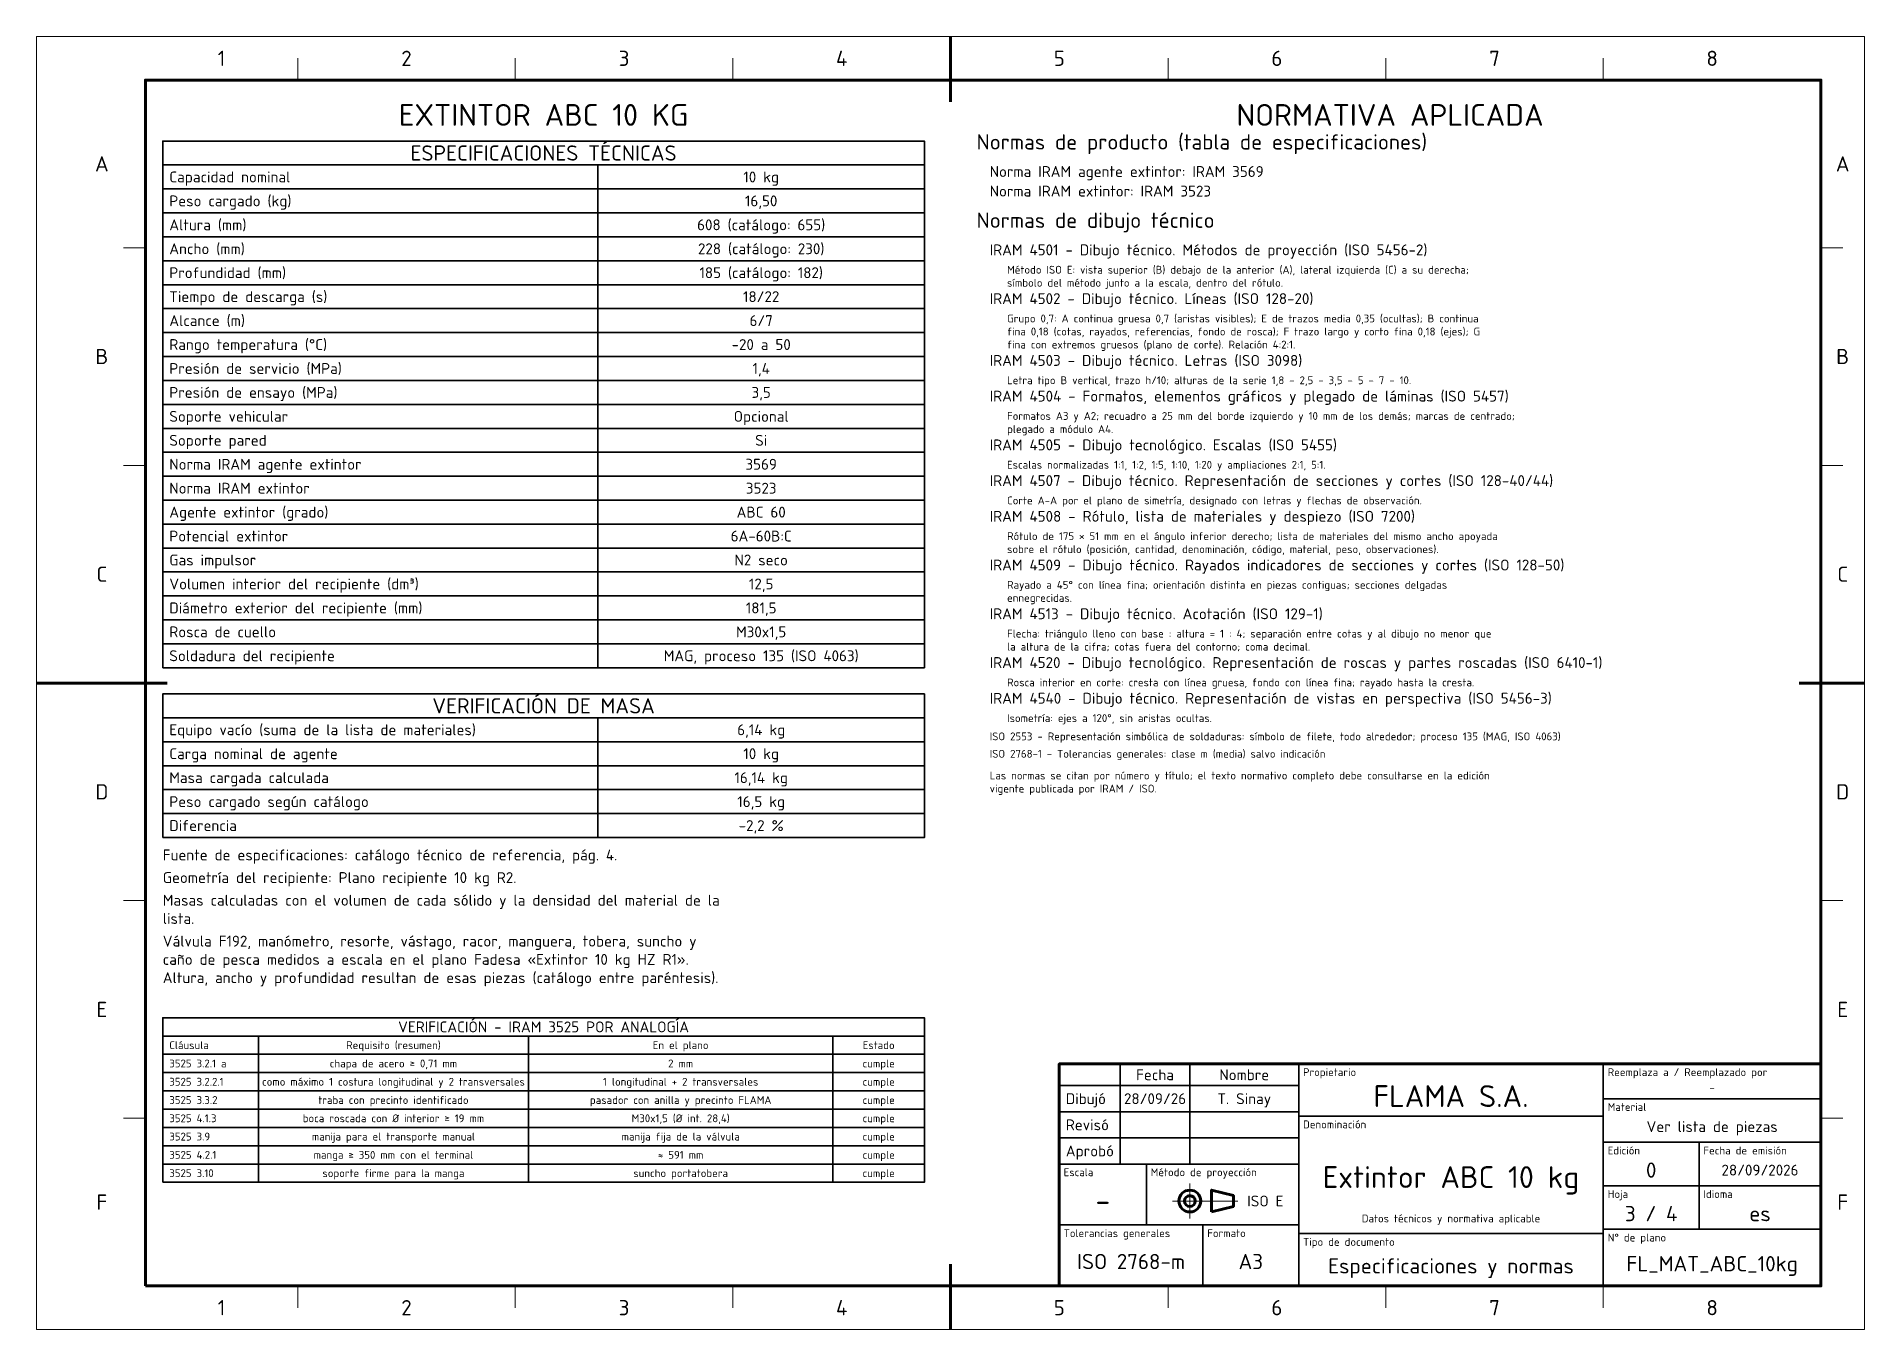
# Paper-space layout 'Hoja3_Especificaciones' of a CAD drawing. Header units: millimetres. Extents: x 0 to 420, y 0 to 297.
# The model-space entities are those that its viewports show. They can reach past a viewport. Long polylines and large blocks are cut down to what shows.
import ezdxf
from ezdxf.enums import TextEntityAlignment as Align

# ---------------------------------------------------------------- set-up
doc = ezdxf.new("R2010")
doc.units = ezdxf.units.MM
doc.linetypes.add('IRAM-F-TRAZO-PUNTO', pattern=[20, 15, -2, 1, -2])
for name, color, linetype, lineweight in [('01-VISIBLE', 7, 'CONTINUOUS', 70), ('03-EJE', 1, 'IRAM-F-TRAZO-PUNTO', 18), ('06-TEXTO', 7, 'CONTINUOUS', 25), ('07-RECUADRO', 7, 'CONTINUOUS', 70), ('08-FINA', 5, 'CONTINUOUS', 18), ('10-ROTULO', 7, 'CONTINUOUS', 35), ('11-TEXTO-ROTULO', 7, 'CONTINUOUS', 25)]:
    doc.layers.add(name, color=color, linetype=linetype, lineweight=lineweight)
doc.styles.add('ISO3098', font='isocpeur.ttf')

msp = doc.modelspace()

# ---------------------------------------------------------------- linework, layer by layer
at = {"layer": '01-VISIBLE'}
msp.add_lwpolyline([(1404, 27), (1409, 28.25), (1409, 30.75), (1404, 32)], close=True, dxfattribs=at)
for radius in [2.5, 1.25]:
    msp.add_circle((1399, 29.5), radius, dxfattribs=at)
at = {"layer": '03-EJE'}
for p, q in [((1395, 29.5), (1410.5, 29.5)), ((1399, 25.5), (1399, 33.5))]:
    msp.add_line(p, q, dxfattribs=at)
at = {"layer": '07-RECUADRO'}
for p, q in [((1344, 297), (1344, 282)), ((1134, 148.5), (1164, 148.5)), ((1554, 148.5), (1539, 148.5)), ((1344, 0), (1344, 15))]:
    msp.add_line(p, q, dxfattribs=at)
for points in [[(1159, 10), (1544, 10), (1544, 287), (1159, 287)], [(1369, 10), (1544, 10), (1544, 61), (1369, 61)]]:
    msp.add_lwpolyline(points, close=True, dxfattribs=at)
at = {"layer": '08-FINA'}
for p, q in [((1194, 287), (1194, 292)), ((1244, 287), (1244, 292)), ((1294, 287), (1294, 292)), ((1394, 287), (1394, 292)), ((1444, 287), (1444, 292)), ((1494, 287), (1494, 292)), ((1159, 248.5), (1154, 248.5)), ((1544, 248.5), (1549, 248.5)), ((1159, 198.5), (1154, 198.5)), ((1544, 198.5), (1549, 198.5)), ((1159, 98.5), (1154, 98.5)), ((1544, 98.5), (1549, 98.5)), ((1159, 48.5), (1154, 48.5)), ((1544, 48.5), (1549, 48.5)), ((1194, 10), (1194, 5)), ((1244, 10), (1244, 5)), ((1294, 10), (1294, 5)), ((1394, 10), (1394, 5)), ((1444, 10), (1444, 5)), ((1494, 10), (1494, 5))]:
    msp.add_line(p, q, dxfattribs=at)
msp.add_lwpolyline([(1134, 0), (1554, 0), (1554, 297), (1134, 297)], close=True, dxfattribs=at)
at = {"layer": '10-ROTULO'}
for points in [[(1163, 267.5), (1338, 267.5), (1338, 273), (1163, 273)], [(1163, 262), (1263, 262), (1263, 267.5), (1163, 267.5)], [(1263, 262), (1338, 262), (1338, 267.5), (1263, 267.5)], [(1163, 256.5), (1263, 256.5), (1263, 262), (1163, 262)], [(1263, 256.5), (1338, 256.5), (1338, 262), (1263, 262)], [(1163, 251), (1263, 251), (1263, 256.5), (1163, 256.5)], [(1263, 251), (1338, 251), (1338, 256.5), (1263, 256.5)], [(1163, 245.5), (1263, 245.5), (1263, 251), (1163, 251)], [(1263, 245.5), (1338, 245.5), (1338, 251), (1263, 251)], [(1163, 240), (1263, 240), (1263, 245.5), (1163, 245.5)], [(1263, 240), (1338, 240), (1338, 245.5), (1263, 245.5)], [(1163, 234.5), (1263, 234.5), (1263, 240), (1163, 240)], [(1263, 234.5), (1338, 234.5), (1338, 240), (1263, 240)], [(1163, 229), (1263, 229), (1263, 234.5), (1163, 234.5)], [(1263, 229), (1338, 229), (1338, 234.5), (1263, 234.5)], [(1163, 223.5), (1263, 223.5), (1263, 229), (1163, 229)], [(1263, 223.5), (1338, 223.5), (1338, 229), (1263, 229)], [(1163, 218), (1263, 218), (1263, 223.5), (1163, 223.5)], [(1263, 218), (1338, 218), (1338, 223.5), (1263, 223.5)], [(1163, 212.5), (1263, 212.5), (1263, 218), (1163, 218)], [(1263, 212.5), (1338, 212.5), (1338, 218), (1263, 218)], [(1163, 207), (1263, 207), (1263, 212.5), (1163, 212.5)], [(1263, 207), (1338, 207), (1338, 212.5), (1263, 212.5)], [(1163, 201.5), (1263, 201.5), (1263, 207), (1163, 207)], [(1263, 201.5), (1338, 201.5), (1338, 207), (1263, 207)], [(1163, 196), (1263, 196), (1263, 201.5), (1163, 201.5)], [(1263, 196), (1338, 196), (1338, 201.5), (1263, 201.5)], [(1163, 190.5), (1263, 190.5), (1263, 196), (1163, 196)], [(1263, 190.5), (1338, 190.5), (1338, 196), (1263, 196)], [(1163, 185), (1263, 185), (1263, 190.5), (1163, 190.5)], [(1263, 185), (1338, 185), (1338, 190.5), (1263, 190.5)], [(1163, 179.5), (1263, 179.5), (1263, 185), (1163, 185)], [(1263, 179.5), (1338, 179.5), (1338, 185), (1263, 185)], [(1163, 174), (1263, 174), (1263, 179.5), (1163, 179.5)], [(1263, 174), (1338, 174), (1338, 179.5), (1263, 179.5)], [(1163, 168.5), (1263, 168.5), (1263, 174), (1163, 174)], [(1263, 168.5), (1338, 168.5), (1338, 174), (1263, 174)], [(1163, 163), (1263, 163), (1263, 168.5), (1163, 168.5)], [(1263, 163), (1338, 163), (1338, 168.5), (1263, 168.5)], [(1163, 157.5), (1263, 157.5), (1263, 163), (1163, 163)], [(1263, 157.5), (1338, 157.5), (1338, 163), (1263, 163)], [(1163, 152), (1263, 152), (1263, 157.5), (1163, 157.5)], [(1263, 152), (1338, 152), (1338, 157.5), (1263, 157.5)], [(1163, 140.5), (1338, 140.5), (1338, 146), (1163, 146)], [(1163, 135), (1263, 135), (1263, 140.5), (1163, 140.5)], [(1263, 135), (1338, 135), (1338, 140.5), (1263, 140.5)], [(1163, 129.5), (1263, 129.5), (1263, 135), (1163, 135)], [(1263, 129.5), (1338, 129.5), (1338, 135), (1263, 135)], [(1163, 124), (1263, 124), (1263, 129.5), (1163, 129.5)], [(1263, 124), (1338, 124), (1338, 129.5), (1263, 129.5)], [(1163, 118.5), (1263, 118.5), (1263, 124), (1163, 124)], [(1263, 118.5), (1338, 118.5), (1338, 124), (1263, 124)], [(1163, 113), (1263, 113), (1263, 118.5), (1163, 118.5)], [(1263, 113), (1338, 113), (1338, 118.5), (1263, 118.5)], [(1163, 67.4), (1338, 67.4), (1338, 71.6), (1163, 71.6)], [(1163, 63.2), (1185, 63.2), (1185, 67.4), (1163, 67.4)], [(1185, 63.2), (1247, 63.2), (1247, 67.4), (1185, 67.4)], [(1247, 63.2), (1317, 63.2), (1317, 67.4), (1247, 67.4)], [(1317, 63.2), (1338, 63.2), (1338, 67.4), (1317, 67.4)], [(1163, 59), (1185, 59), (1185, 63.2), (1163, 63.2)], [(1185, 59), (1247, 59), (1247, 63.2), (1185, 63.2)], [(1247, 59), (1317, 59), (1317, 63.2), (1247, 63.2)], [(1317, 59), (1338, 59), (1338, 63.2), (1317, 63.2)], [(1163, 54.8), (1185, 54.8), (1185, 59), (1163, 59)], [(1185, 54.8), (1247, 54.8), (1247, 59), (1185, 59)], [(1247, 54.8), (1317, 54.8), (1317, 59), (1247, 59)], [(1317, 54.8), (1338, 54.8), (1338, 59), (1317, 59)], [(1369, 56), (1383, 56), (1383, 61), (1369, 61)], [(1383, 56), (1399, 56), (1399, 61), (1383, 61)], [(1399, 56), (1424, 56), (1424, 61), (1399, 61)], [(1424, 49), (1494, 49), (1494, 61), (1424, 61)], [(1494, 53), (1544, 53), (1544, 61), (1494, 61)], [(1163, 50.6), (1185, 50.6), (1185, 54.8), (1163, 54.8)], [(1185, 50.6), (1247, 50.6), (1247, 54.8), (1185, 54.8)], [(1247, 50.6), (1317, 50.6), (1317, 54.8), (1247, 54.8)], [(1317, 50.6), (1338, 50.6), (1338, 54.8), (1317, 54.8)], [(1369, 50), (1383, 50), (1383, 56), (1369, 56)], [(1383, 50), (1399, 50), (1399, 56), (1383, 56)], [(1399, 50), (1424, 50), (1424, 56), (1399, 56)], [(1163, 46.4), (1185, 46.4), (1185, 50.6), (1163, 50.6)], [(1185, 46.4), (1247, 46.4), (1247, 50.6), (1185, 50.6)], [(1247, 46.4), (1317, 46.4), (1317, 50.6), (1247, 50.6)], [(1317, 46.4), (1338, 46.4), (1338, 50.6), (1317, 50.6)], [(1494, 43), (1544, 43), (1544, 53), (1494, 53)], [(1163, 42.2), (1185, 42.2), (1185, 46.4), (1163, 46.4)], [(1185, 42.2), (1247, 42.2), (1247, 46.4), (1185, 46.4)], [(1247, 42.2), (1317, 42.2), (1317, 46.4), (1247, 46.4)], [(1317, 42.2), (1338, 42.2), (1338, 46.4), (1317, 46.4)], [(1369, 44), (1383, 44), (1383, 50), (1369, 50)], [(1383, 44), (1399, 44), (1399, 50), (1383, 50)], [(1399, 44), (1424, 44), (1424, 50), (1399, 50)], [(1424, 22), (1494, 22), (1494, 49), (1424, 49)], [(1163, 38), (1185, 38), (1185, 42.2), (1163, 42.2)], [(1185, 38), (1247, 38), (1247, 42.2), (1185, 42.2)], [(1247, 38), (1317, 38), (1317, 42.2), (1247, 42.2)], [(1317, 38), (1338, 38), (1338, 42.2), (1317, 42.2)], [(1369, 38), (1383, 38), (1383, 44), (1369, 44)], [(1383, 38), (1399, 38), (1399, 44), (1383, 44)], [(1399, 38), (1424, 38), (1424, 44), (1399, 44)], [(1494, 33), (1516, 33), (1516, 43), (1494, 43)], [(1516, 33), (1544, 33), (1544, 43), (1516, 43)], [(1163, 33.8), (1185, 33.8), (1185, 38), (1163, 38)], [(1185, 33.8), (1247, 33.8), (1247, 38), (1185, 38)], [(1247, 33.8), (1317, 33.8), (1317, 38), (1247, 38)], [(1317, 33.8), (1338, 33.8), (1338, 38), (1317, 38)], [(1369, 24), (1389, 24), (1389, 38), (1369, 38)], [(1389, 24), (1424, 24), (1424, 38), (1389, 38)], [(1494, 23), (1516, 23), (1516, 33), (1494, 33)], [(1516, 23), (1544, 23), (1544, 33), (1516, 33)], [(1369, 10), (1402, 10), (1402, 24), (1369, 24)], [(1402, 10), (1424, 10), (1424, 24), (1402, 24)], [(1424, 10), (1494, 10), (1494, 22), (1424, 22)], [(1494, 10), (1544, 10), (1544, 23), (1494, 23)]]:
    msp.add_lwpolyline(points, close=True, dxfattribs=at)

# ---------------------------------------------------------------- texts
at = {"layer": '06-TEXTO', "style": 'ISO3098'}
for s, height, p in [('1', 3.5, (1176.5, 292)), ('2', 3.5, (1219, 292)), ('3', 3.5, (1269, 292)), ('4', 3.5, (1319, 292)), ('5', 3.5, (1369, 292)), ('6', 3.5, (1419, 292)), ('7', 3.5, (1469, 292)), ('8', 3.5, (1519, 292)), ('EXTINTOR ABC 10 KG', 5, (1250.5, 279)), ('NORMATIVA APLICADA', 5, (1445, 279)), ('ESPECIFICACIONES TÉCNICAS', 3.5, (1250.5, 270.25)), ('A', 3.5, (1149, 267.75)), ('A', 3.5, (1549, 267.75)), ('10 kg', 2.5, (1300.5, 264.75)), ('16,50', 2.5, (1300.5, 259.25)), ('608 (catálogo: 655)', 2.5, (1300.5, 253.75)), ('228 (catálogo: 230)', 2.5, (1300.5, 248.25)), ('185 (catálogo: 182)', 2.5, (1300.5, 242.75)), ('18/22', 2.5, (1300.5, 237.25)), ('6/7', 2.5, (1300.5, 231.75)), ('-20 a 50', 2.5, (1300.5, 226.25)), ('B', 3.5, (1149, 223.5)), ('B', 3.5, (1549, 223.5)), ('1,4', 2.5, (1300.5, 220.75)), ('3,5', 2.5, (1300.5, 215.25)), ('Opcional', 2.5, (1300.5, 209.75)), ('Si', 2.5, (1300.5, 204.25)), ('3569', 2.5, (1300.5, 198.75)), ('3523', 2.5, (1300.5, 193.25)), ('ABC 60', 2.5, (1300.5, 187.75)), ('6A-60B:C', 2.5, (1300.5, 182.25)), ('N2 seco', 2.5, (1300.5, 176.75)), ('C', 3.5, (1149, 173.5)), ('12,5', 2.5, (1300.5, 171.25)), ('C', 3.5, (1549, 173.5)), ('181,5', 2.5, (1300.5, 165.75)), ('M30x1,5', 2.5, (1300.5, 160.25)), ('MAG, proceso 135 (ISO 4063)', 2.5, (1300.5, 154.75)), ('VERIFICACIÓN DE MASA', 3.5, (1250.5, 143.25)), ('6,14 kg', 2.5, (1300.5, 137.75)), ('10 kg', 2.5, (1300.5, 132.25)), ('16,14 kg', 2.5, (1300.5, 126.75)), ('D', 3.5, (1149, 123.5)), ('16,5 kg', 2.5, (1300.5, 121.25)), ('D', 3.5, (1549, 123.5)), ('-2,2 %', 2.5, (1300.5, 115.75)), ('E', 3.5, (1149, 73.5)), ('VERIFICACIÓN - IRAM 3525 POR ANALOGÍA', 2.5, (1250.5, 69.5)), ('E', 3.5, (1549, 73.5)), ('Requisito (resumen)', 1.8, (1216, 65.3)), ('En el plano', 1.8, (1282, 65.3)), ('Estado', 1.8, (1327.5, 65.3)), ('chapa de acero ≥ 0,71 mm', 1.8, (1216, 61.1)), ('2 mm', 1.8, (1282, 61.1)), ('cumple', 1.8, (1327.5, 61.1)), ('como máximo 1 costura longitudinal y 2 transversales', 1.8, (1216, 56.9)), ('1 longitudinal + 2 transversales', 1.8, (1282, 56.9)), ('cumple', 1.8, (1327.5, 56.9)), ('traba con precinto identificado', 1.8, (1216, 52.7)), ('pasador con anilla y precinto FLAMA', 1.8, (1282, 52.7)), ('cumple', 1.8, (1327.5, 52.7)), ('boca roscada con Ø interior ≥ 19 mm', 1.8, (1216, 48.5)), ('M30x1,5 (Ø int. 28,4)', 1.8, (1282, 48.5)), ('cumple', 1.8, (1327.5, 48.5)), ('manija para el transporte manual', 1.8, (1216, 44.3)), ('manija fija de la válvula', 1.8, (1282, 44.3)), ('cumple', 1.8, (1327.5, 44.3)), ('manga ≥ 350 mm con el terminal', 1.8, (1216, 40.1)), ('≈ 591 mm', 1.8, (1282, 40.1)), ('cumple', 1.8, (1327.5, 40.1)), ('soporte firme para la manga', 1.8, (1216, 35.9)), ('suncho portatobera', 1.8, (1282, 35.9)), ('cumple', 1.8, (1327.5, 35.9)), ('F', 3.5, (1149, 29.25)), ('F', 3.5, (1549, 29.25)), ('1', 3.5, (1176.5, 5)), ('2', 3.5, (1219, 5)), ('3', 3.5, (1269, 5)), ('4', 3.5, (1319, 5)), ('5', 3.5, (1369, 5)), ('6', 3.5, (1419, 5)), ('7', 3.5, (1469, 5)), ('8', 3.5, (1519, 5))]:
    msp.add_text(s, height=height, dxfattribs=at).set_placement(p, align=Align.MIDDLE_CENTER)
for s, height, p in [('Normas de producto (tabla de especificaciones)', 3.5, (1350, 270)), ('Norma IRAM agente extintor: IRAM 3569', 2.5, (1353, 264)), ('Norma IRAM extintor: IRAM 3523', 2.5, (1353, 259.5)), ('Normas de dibujo técnico', 3.5, (1350, 252)), ('IRAM 4501 - Dibujo técnico. Métodos de proyección (ISO 5456-2)', 2.5, (1353, 246)), ('Método ISO E: vista superior (B) debajo de la anterior (A), lateral izquierda (C) a su derecha;', 1.8, (1357, 242)), ('símbolo del método junto a la escala, dentro del rótulo.', 1.8, (1357, 239)), ('IRAM 4502 - Dibujo técnico. Líneas (ISO 128-20)', 2.5, (1353, 234.8)), ('Grupo 0,7: A continua gruesa 0,7 (aristas visibles); E de trazos media 0,35 (ocultas); B continua', 1.8, (1357, 230.8)), ('fina 0,18 (cotas, rayados, referencias, fondo de rosca); F trazo largo y corto fina 0,18 (ejes); G', 1.8, (1357, 227.8)), ('fina con extremos gruesos (plano de corte). Relación 4:2:1.', 1.8, (1357, 224.8)), ('IRAM 4503 - Dibujo técnico. Letras (ISO 3098)', 2.5, (1353, 220.6)), ('Letra tipo B vertical, trazo h/10; alturas de la serie 1,8 - 2,5 - 3,5 - 5 - 7 - 10.', 1.8, (1357, 216.6)), ('IRAM 4504 - Formatos, elementos gráficos y plegado de láminas (ISO 5457)', 2.5, (1353, 212.4)), ('Formatos A3 y A2; recuadro a 25 mm del borde izquierdo y 10 mm de los demás; marcas de centrado;', 1.8, (1357, 208.4)), ('plegado a módulo A4.', 1.8, (1357, 205.4)), ('IRAM 4505 - Dibujo tecnológico. Escalas (ISO 5455)', 2.5, (1353, 201.2)), ('Escalas normalizadas 1:1, 1:2, 1:5, 1:10, 1:20 y ampliaciones 2:1, 5:1.', 1.8, (1357, 197.2)), ('IRAM 4507 - Dibujo técnico. Representación de secciones y cortes (ISO 128-40/44)', 2.5, (1353, 193)), ('Corte A-A por el plano de simetría, designado con letras y flechas de observación.', 1.8, (1357, 189)), ('IRAM 4508 - Rótulo, lista de materiales y despiezo (ISO 7200)', 2.5, (1353, 184.8)), ('Rótulo de 175 × 51 mm en el ángulo inferior derecho; lista de materiales del mismo ancho apoyada', 1.8, (1357, 180.8)), ('IRAM 4509 - Dibujo técnico. Rayados indicadores de secciones y cortes (ISO 128-50)', 2.5, (1353, 173.6)), ('sobre el rótulo (posición, cantidad, denominación, código, material, peso, observaciones).', 1.8, (1357, 177.8)), ('ennegrecidas.', 1.8, (1357, 166.6)), ('Rayado a 45° con línea fina; orientación distinta en piezas contiguas; secciones delgadas', 1.8, (1357, 169.6)), ('IRAM 4513 - Dibujo técnico. Acotación (ISO 129-1)', 2.5, (1353, 162.4)), ('Flecha: triángulo lleno con base : altura = 1 : 4; separación entre cotas y al dibujo no menor que', 1.8, (1357, 158.4)), ('la altura de la cifra; cotas fuera del contorno; coma decimal.', 1.8, (1357, 155.4)), ('IRAM 4520 - Dibujo tecnológico. Representación de roscas y partes roscadas (ISO 6410-1)', 2.5, (1353, 151.2)), ('Rosca interior en corte: cresta con línea gruesa, fondo con línea fina; rayado hasta la cresta.', 1.8, (1357, 147.2)), ('IRAM 4540 - Dibujo técnico. Representación de vistas en perspectiva (ISO 5456-3)', 2.5, (1353, 143)), ('Isometría: ejes a 120°, sin aristas ocultas.', 1.8, (1357, 139)), ('ISO 2553 - Representación simbólica de soldaduras: símbolo de filete, todo alrededor; proceso 135 (MAG, ISO 4063)', 1.8, (1353, 134.8)), ('ISO 2768-1 - Tolerancias generales: clase m (media) salvo indicación', 1.8, (1353, 130.8)), ('Las normas se citan por número y título; el texto normativo completo debe consultarse en la edición', 1.8, (1353, 125.8)), ('vigente publicada por IRAM / ISO.', 1.8, (1353, 122.8)), ('Fuente de especificaciones: catálogo técnico de referencia, pág. 4.', 2.5, (1163, 107)), ('Geometría del recipiente: Plano recipiente 10 kg R2.', 2.5, (1163, 101.8)), ('Masas calculadas con el volumen de cada sólido y la densidad del material de la', 2.5, (1163, 96.6)), ('lista.', 2.5, (1163, 92.4)), ('Válvula F192, manómetro, resorte, vástago, racor, manguera, tobera, suncho y', 2.5, (1163, 87.2)), ('caño de pesca medidos a escala en el plano Fadesa «Extintor 10 kg HZ R1».', 2.5, (1163, 83)), ('Altura, ancho y profundidad resultan de esas piezas (catálogo entre paréntesis).', 2.5, (1163, 78.8))]:
    msp.add_text(s, height=height, dxfattribs=at).set_placement(p, align=Align.BOTTOM_LEFT)
for s, height, p in [('Capacidad nominal', 2.5, (1164.5, 264.75)), ('Peso cargado (kg)', 2.5, (1164.5, 259.25)), ('Altura (mm)', 2.5, (1164.5, 253.75)), ('Ancho (mm)', 2.5, (1164.5, 248.25)), ('Profundidad (mm)', 2.5, (1164.5, 242.75)), ('Tiempo de descarga (s)', 2.5, (1164.5, 237.25)), ('Alcance (m)', 2.5, (1164.5, 231.75)), ('Rango temperatura (°C)', 2.5, (1164.5, 226.25)), ('Presión de servicio (MPa)', 2.5, (1164.5, 220.75)), ('Presión de ensayo (MPa)', 2.5, (1164.5, 215.25)), ('Soporte vehicular', 2.5, (1164.5, 209.75)), ('Soporte pared', 2.5, (1164.5, 204.25)), ('Norma IRAM agente extintor', 2.5, (1164.5, 198.75)), ('Norma IRAM extintor', 2.5, (1164.5, 193.25)), ('Agente extintor (grado)', 2.5, (1164.5, 187.75)), ('Potencial extintor', 2.5, (1164.5, 182.25)), ('Gas impulsor', 2.5, (1164.5, 176.75)), ('Volumen interior del recipiente (dm³)', 2.5, (1164.5, 171.25)), ('Diámetro exterior del recipiente (mm)', 2.5, (1164.5, 165.75)), ('Rosca de cuello', 2.5, (1164.5, 160.25)), ('Soldadura del recipiente', 2.5, (1164.5, 154.75)), ('Equipo vacío (suma de la lista de materiales)', 2.5, (1164.5, 137.75)), ('Carga nominal de agente', 2.5, (1164.5, 132.25)), ('Masa cargada calculada', 2.5, (1164.5, 126.75)), ('Peso cargado según catálogo', 2.5, (1164.5, 121.25)), ('Diferencia', 2.5, (1164.5, 115.75)), ('Cláusula', 1.8, (1164.5, 65.3)), ('3525 3.2.1 a', 1.8, (1164.5, 61.1)), ('3525 3.2.2.1', 1.8, (1164.5, 56.9)), ('3525 3.3.2', 1.8, (1164.5, 52.7)), ('3525 4.1.3', 1.8, (1164.5, 48.5)), ('3525 3.9', 1.8, (1164.5, 44.3)), ('3525 4.2.1', 1.8, (1164.5, 40.1)), ('3525 3.10', 1.8, (1164.5, 35.9))]:
    msp.add_text(s, height=height, dxfattribs=at).set_placement(p, align=Align.MIDDLE_LEFT)
at = {"layer": '11-TEXTO-ROTULO', "style": 'ISO3098'}
for s, height, p in [('Fecha', 2.5, (1391, 58.5)), ('Nombre', 2.5, (1411.5, 58.5)), ('FLAMA S.A.', 5, (1459, 53.6)), ('-', 1.8, (1519, 55.6)), ('28/09/26', 2.5, (1391, 53)), ('T. Sinay', 2.5, (1411.5, 53)), ('Ver lista de piezas', 2.5, (1519, 46.6)), ('0', 3.5, (1505, 36.6)), ('28/09/2026', 2.5, (1530, 36.6)), ('Extintor ABC 10 kg', 5, (1459, 35)), ('-', 5, (1379, 29.6)), ('Datos técnicos y normativa aplicable', 1.8, (1459, 25.5)), ('3 / 4', 3.5, (1505, 26.6)), ('es', 3.5, (1530, 26.6)), ('ISO 2768-m', 3.5, (1385.5, 15.6)), ('A3', 3.5, (1413, 15.6)), ('FL_MAT_ABC_10kg', 3.5, (1519, 15.1)), ('Especificaciones y normas', 3.5, (1459, 14.6))]:
    msp.add_text(s, height=height, dxfattribs=at).set_placement(p, align=Align.MIDDLE_CENTER)
for s, p in [('Propietario', (1425, 60)), ('Reemplaza a / Reemplazado por', (1495, 60)), ('Material', (1495, 52)), ('Denominación', (1425, 48)), ('Edición', (1495, 42)), ('Fecha de emisión', (1517, 42)), ('Escala', (1370, 37)), ('Método de proyección', (1390, 37)), ('Hoja', (1495, 32)), ('Idioma', (1517, 32)), ('Tolerancias generales', (1370, 23)), ('Formato', (1403, 23)), ('Tipo de documento', (1425, 21)), ('N° de plano', (1495, 22))]:
    msp.add_text(s, height=1.8, dxfattribs=at).set_placement(p, align=Align.TOP_LEFT)
for s, p in [('Dibujó', (1370.5, 53)), ('Revisó', (1370.5, 47)), ('Aprobó', (1370.5, 41))]:
    msp.add_text(s, height=2.5, dxfattribs=at).set_placement(p, align=Align.MIDDLE_LEFT)
msp.add_text('ISO E', height=2.5, dxfattribs=at).set_placement((1420.5, 29.5), align=Align.MIDDLE_RIGHT)

psp = doc.layouts.new('Hoja3_Especificaciones')

# ---------------------------------------------------------------- viewports
at = {"layer": 'VIEWPORTS'}
psp.add_viewport(center=(210, 148.5), size=(420, 297), view_center_point=(1344, 148.5), view_height=297, dxfattribs=at)

doc.saveas('drawing.dxf')
